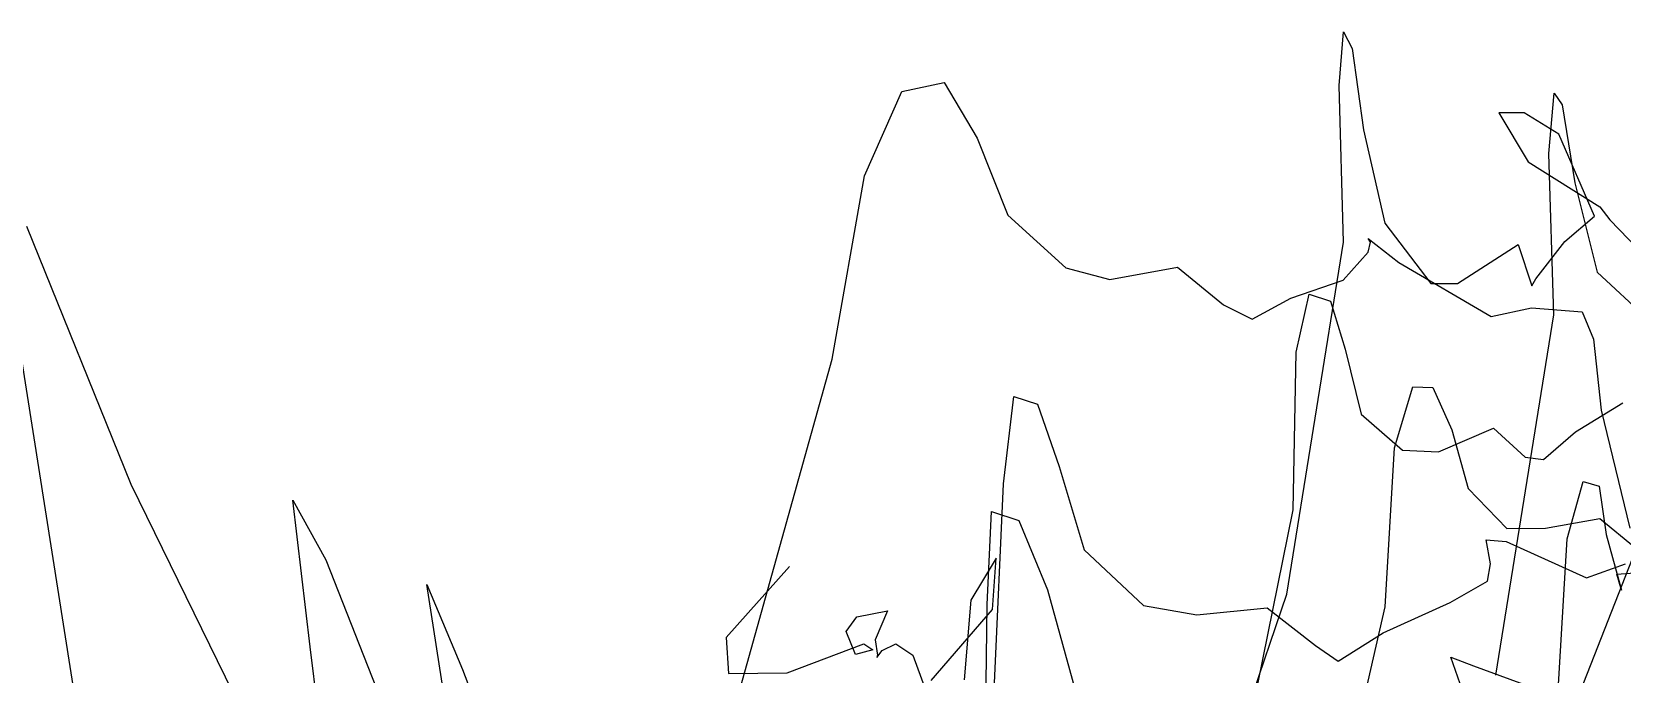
# Model space of a CAD drawing. Header units: millimetres. Extents: x -6 to 13, y -285 to 1.
# Drawn here: x -3.9 to -1.822, y -0.554 to 0.286 of the extents above; entities that cross this region are included whole.
import ezdxf

# ---------------------------------------------------------------- set-up
doc = ezdxf.new("R2010")
doc.units = ezdxf.units.MM
for name, color, linetype in [('20141128', 145, 'Continuous'), ('20141216', 40, 'Continuous'), ('20150317', 54, 'Continuous'), ('20150525', 177, 'Continuous'), ('20150619', 122, 'Continuous'), ('20160401', 141, 'Continuous'), ('20161124', 188, 'Continuous'), ('20161222', 142, 'Continuous'), ('20170213', 4, 'Continuous'), ('20190208', 168, 'Continuous'), ('20190722', 203, 'Continuous'), ('20190919', 195, 'Continuous')]:
    doc.layers.add(name, color=color, linetype=linetype)

msp = doc.modelspace()

# ---------------------------------------------------------------- linework, layer by layer
at = {"layer": '20141128'}
for p, q in [((-2.1194, -0.258, -34.8), (-2.0954, -0.1782, -35.4)), ((-2.0954, -0.1782, -35.4), (-2.0693, -0.1789, -36)), ((-2.0693, -0.1789, -36), (-2.0446, -0.2344, -36.6)), ((-2.0446, -0.2344, -36.6), (-2.0232, -0.311, -37.2)), ((-2.1318, -0.4656, -34.2), (-2.1194, -0.258, -34.8)), ((-2.0232, -0.311, -37.2), (-1.9729, -0.3632, -37.8)), ((-1.9221, -0.3628, -38.4), (-1.8511, -0.3504, -39)), ((-1.8511, -0.3504, -39), (-1.8046, -0.3888, -39.6)), ((-1.9729, -0.3632, -37.8), (-1.9221, -0.3628, -38.4)), ((-2.2282, -0.889, -33.6), (-2.1318, -0.4656, -34.2))]:
    msp.add_line(p, q, dxfattribs=at)
at = {"layer": '20141216'}
for p, q in [((-1.894, -0.377, -34.8), (-1.873, -0.302, -35.4)), ((-1.873, -0.302, -35.4), (-1.852, -0.308, -36)), ((-1.852, -0.308, -36), (-1.843, -0.371, -36.6)), ((-1.843, -0.371, -36.6), (-1.823, -0.444, -37.2)), ((-1.906, -0.582, -34.2), (-1.894, -0.377, -34.8)), ((-1.829, -0.423, -37.8), (-1.788, -0.42, -38.4)), ((-1.823, -0.444, -37.2), (-1.829, -0.423, -37.8))]:
    msp.add_line(p, q, dxfattribs=at)
at = {"layer": '20150317'}
for p, q in [((-2.248, -0.133, -34.8), (-2.231, -0.057, -35.4)), ((-2.231, -0.057, -35.4), (-2.203, -0.066, -36)), ((-2.203, -0.066, -36), (-2.184, -0.129, -36.6)), ((-2.252, -0.339, -34.2), (-2.248, -0.133, -34.8)), ((-2.184, -0.129, -36.6), (-2.163, -0.214, -37.2)), ((-1.883, -0.237, -40.8), (-1.821, -0.199, -41.4)), ((-2.163, -0.214, -37.2), (-2.109, -0.261, -37.8)), ((-2.062, -0.263, -38.4), (-1.99, -0.232, -39)), ((-1.99, -0.232, -39), (-1.949, -0.27, -39.6)), ((-1.925, -0.273, -40.2), (-1.883, -0.237, -40.8)), ((-2.109, -0.261, -37.8), (-2.062, -0.263, -38.4)), ((-1.949, -0.27, -39.6), (-1.925, -0.273, -40.2)), ((-2.342, -0.784, -33.6), (-2.252, -0.339, -34.2))]:
    msp.add_line(p, q, dxfattribs=at)
at = {"layer": '20150525'}
for p, q in [((-2.7632, 0.2078, -35.4), (-2.7081, 0.2198, -36)), ((-2.7081, 0.2198, -36), (-2.6649, 0.1471, -36.6)), ((-2.8123, 0.0977, -34.8), (-2.7632, 0.2078, -35.4)), ((-2.6649, 0.1471, -36.6), (-2.6246, 0.0463, -37.2)), ((-2.8545, -0.1421, -34.2), (-2.8123, 0.0977, -34.8)), ((-2.6246, 0.0463, -37.2), (-2.5489, -0.0227, -37.8)), ((-2.154, -0.0023, -42), (-2.151, 0.0109, -42.6)), ((-2.151, 0.0109, -42.6), (-2.1539, 0.0158, -43.2)), ((-2.1539, 0.0158, -43.2), (-2.1139, -0.0155, -43.8)), ((-2.1867, -0.0389, -41.4), (-2.154, -0.0023, -42)), ((-2.1139, -0.0155, -43.8), (-1.9931, -0.086, -44.4)), ((-2.5489, -0.0227, -37.8), (-2.4917, -0.0378, -38.4)), ((-2.4917, -0.0378, -38.4), (-2.4029, -0.0218, -39)), ((-2.4029, -0.0218, -39), (-2.3429, -0.0708, -39.6)), ((-2.2551, -0.0622, -40.8), (-2.1867, -0.0389, -41.4)), ((-2.3053, -0.0898, -40.2), (-2.2551, -0.0622, -40.8)), ((-2.3429, -0.0708, -39.6), (-2.3053, -0.0898, -40.2)), ((-1.9931, -0.086, -44.4), (-1.9406, -0.0749, -45)), ((-1.9406, -0.0749, -45), (-1.8743, -0.0799, -45.6)), ((-1.8743, -0.0799, -45.6), (-1.8594, -0.1157, -46.2)), ((-1.8594, -0.1157, -46.2), (-1.8493, -0.2087, -46.8)), ((-2.9882, -0.621, -33.6), (-2.8545, -0.1421, -34.2)), ((-1.8493, -0.2087, -46.8), (-1.812, -0.3631, -47.4))]:
    msp.add_line(p, q, dxfattribs=at)
at = {"layer": '20150619'}
for p, q in [((-1.887, -0.602, -33), (-1.631, 0.051, -33.6)), ((-2.91, -0.413, -0.6), (-2.993, -0.506, -1.2)), ((-2.64, -0.402, -12.6), (-2.673, -0.457, -13.2)), ((-2.645, -0.469, -12), (-2.64, -0.402, -12.6)), ((-2.673, -0.457, -13.2), (-2.682, -0.561, -13.8)), ((-2.822, -0.479, -5.4), (-2.782, -0.471, -6)), ((-2.782, -0.471, -6), (-2.798, -0.509, -6.6)), ((-2.725, -0.562, -11.4), (-2.645, -0.469, -12)), ((-2.836, -0.498, -4.8), (-2.822, -0.479, -5.4)), ((-2.824, -0.528, -4.2), (-2.836, -0.498, -4.8)), ((-2.993, -0.506, -1.2), (-2.99, -0.553, -1.8)), ((-2.913, -0.552, -2.4), (-2.813, -0.514, -3)), ((-2.813, -0.514, -3), (-2.801, -0.522, -3.6)), ((-2.798, -0.509, -6.6), (-2.795, -0.529, -7.2)), ((-2.789, -0.523, -8.4), (-2.771, -0.514, -9)), ((-2.771, -0.514, -9), (-2.749, -0.529, -9.6)), ((-2.801, -0.522, -3.6), (-2.824, -0.528, -4.2)), ((-2.796, -0.532, -7.8), (-2.789, -0.523, -8.4)), ((-2.795, -0.529, -7.2), (-2.796, -0.532, -7.8)), ((-2.749, -0.529, -9.6), (-2.733, -0.573, -10.2)), ((-2.99, -0.553, -1.8), (-2.913, -0.552, -2.4))]:
    msp.add_line(p, q, dxfattribs=at)
at = {"layer": '20160401'}
for p, q in [((-2.6304, -0.3048, -34.8), (-2.6171, -0.1908, -35.4)), ((-2.6171, -0.1908, -35.4), (-2.5862, -0.2008, -36)), ((-2.5862, -0.2008, -36), (-2.5575, -0.2823, -36.6)), ((-2.5575, -0.2823, -36.6), (-2.5249, -0.3913, -37.2)), ((-2.6422, -0.5655, -34.2), (-2.6304, -0.3048, -34.8)), ((-2.5249, -0.3913, -37.2), (-2.4474, -0.4642, -37.8)), ((-1.9943, -0.4097, -42.6), (-1.9996, -0.3782, -43.2)), ((-1.9996, -0.3782, -43.2), (-1.9737, -0.3804, -43.8)), ((-1.9737, -0.3804, -43.8), (-1.8687, -0.4276, -44.4)), ((-1.9978, -0.4323, -42), (-1.9943, -0.4097, -42.6)), ((-1.8687, -0.4276, -44.4), (-1.8175, -0.4093, -45)), ((-2.0469, -0.4602, -41.4), (-1.9978, -0.4323, -42)), ((-2.4474, -0.4642, -37.8), (-2.3777, -0.4764, -38.4)), ((-2.3777, -0.4764, -38.4), (-2.2858, -0.4671, -39)), ((-2.2858, -0.4671, -39), (-2.2229, -0.5161, -39.6)), ((-2.1343, -0.4998, -40.8), (-2.0469, -0.4602, -41.4)), ((-2.2229, -0.5161, -39.6), (-2.1933, -0.5367, -40.2)), ((-2.1933, -0.5367, -40.2), (-2.1343, -0.4998, -40.8))]:
    msp.add_line(p, q, dxfattribs=at)
at = {"layer": '20161124'}
for p, q in [((-1.9178, 0.127, -34.8), (-1.911, 0.2056, -35.4)), ((-1.911, 0.2056, -35.4), (-1.9005, 0.1904, -36)), ((-1.9005, 0.1904, -36), (-1.8839, 0.0885, -36.6)), ((-1.9112, -0.0841, -34.2), (-1.9178, 0.127, -34.8)), ((-1.8839, 0.0885, -36.6), (-1.8548, -0.0282, -37.2)), ((-1.8548, -0.0282, -37.2), (-1.7888, -0.0894, -37.8)), ((-1.9869, -0.5551, -33.6), (-1.9112, -0.0841, -34.2))]:
    msp.add_line(p, q, dxfattribs=at)
at = {"layer": '20161222'}
for p, q in [((-2.192, 0.216, -34.8), (-2.186, 0.286, -35.4)), ((-2.186, 0.286, -35.4), (-2.175, 0.264, -36)), ((-2.175, 0.264, -36), (-2.16, 0.158, -36.6)), ((-2.186, 0.011, -34.2), (-2.192, 0.216, -34.8)), ((-1.95, 0.18, -42.6), (-1.983, 0.18, -43.2)), ((-1.983, 0.18, -43.2), (-1.945, 0.116, -43.8)), ((-1.905, 0.152, -42), (-1.95, 0.18, -42.6)), ((-2.16, 0.158, -36.6), (-2.132, 0.036, -37.2)), ((-1.858, 0.045, -41.4), (-1.905, 0.152, -42)), ((-1.945, 0.116, -43.8), (-1.851, 0.057, -44.4)), ((-1.897, 0.012, -40.8), (-1.858, 0.045, -41.4)), ((-1.851, 0.057, -44.4), (-1.838, 0.04, -45)), ((-2.132, 0.036, -37.2), (-2.072, -0.043, -37.8)), ((-1.838, 0.04, -45), (-1.79, -0.01, -45.6)), ((-2.26, -0.449, -33.6), (-2.186, 0.011, -34.2)), ((-2.037, -0.043, -38.4), (-1.958, 0.008, -39)), ((-1.958, 0.008, -39), (-1.94, -0.046, -39.6)), ((-1.935, -0.037, -40.2), (-1.897, 0.012, -40.8)), ((-1.94, -0.046, -39.6), (-1.935, -0.037, -40.2)), ((-2.072, -0.043, -37.8), (-2.037, -0.043, -38.4)), ((-2.536, -1.258, -33), (-2.26, -0.449, -33.6))]:
    msp.add_line(p, q, dxfattribs=at)
at = {"layer": '20170213'}
for p, q in [((-2.6519, -0.4628, -34.8), (-2.6461, -0.3413, -35.4)), ((-2.6461, -0.3413, -35.4), (-2.6102, -0.3529, -36)), ((-2.6102, -0.3529, -36), (-2.5731, -0.4435, -36.6)), ((-2.5731, -0.4435, -36.6), (-2.5371, -0.5731, -37.2)), ((-2.655, -0.7393, -34.2), (-2.6519, -0.4628, -34.8)), ((-2.0336, -0.5663, -42.6), (-2.0461, -0.5314, -43.2)), ((-2.0461, -0.5314, -43.2), (-2.0162, -0.5429, -43.8)), ((-2.0162, -0.5429, -43.8), (-1.9081, -0.5823, -44.4))]:
    msp.add_line(p, q, dxfattribs=at)
at = {"layer": '20190208'}
for p, q in [((-3.5363, -0.5178, -34.8), (-3.5591, -0.3264, -35.4)), ((-3.5591, -0.3264, -35.4), (-3.5158, -0.4043, -36)), ((-3.5158, -0.4043, -36), (-3.4162, -0.6579, -36.6)), ((-3.4797, -0.9873, -34.2), (-3.5363, -0.5178, -34.8))]:
    msp.add_line(p, q, dxfattribs=at)
at = {"layer": '20190722'}
for p, q in [((-3.3507, -0.6489, -34.8), (-3.384, -0.4365, -35.4)), ((-3.384, -0.4365, -35.4), (-3.3374, -0.5477, -36)), ((-3.3374, -0.5477, -36), (-3.2071, -0.8888, -36.6))]:
    msp.add_line(p, q, dxfattribs=at)
at = {"layer": '20190919'}
for p, q in [((-3.9069, 0.032, -36), (-3.7707, -0.3054, -36.6)), ((-3.8231, -0.7127, -34.2), (-3.9147, -0.134, -34.8)), ((-3.7707, -0.3054, -36.6), (-3.5768, -0.7017, -37.2))]:
    msp.add_line(p, q, dxfattribs=at)

doc.saveas('drawing.dxf')
